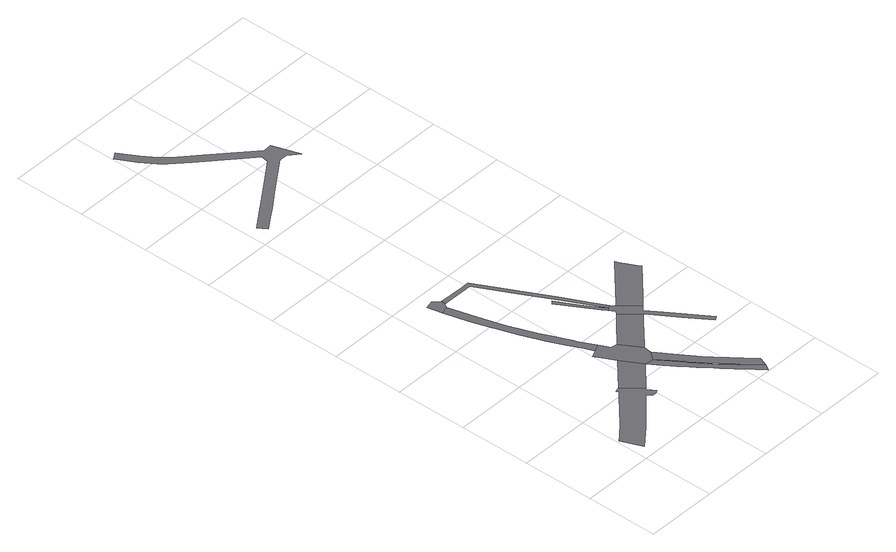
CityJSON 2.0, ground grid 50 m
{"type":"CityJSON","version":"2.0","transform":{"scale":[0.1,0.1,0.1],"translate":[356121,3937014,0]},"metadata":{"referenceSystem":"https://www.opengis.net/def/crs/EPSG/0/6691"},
"CityObjects":{
"road1":{"type":"Road","attributes":{"RoadStructureAttribute.sectionType":"1"},"geometry":[{"type":"MultiSurface","lod":"1","boundaries":[[[0,1,2,3,4,5,6,7,8,9,10,11,12,13,14,15,16,17,18,19,20,21,22,23,24,25,26,27]]]}]},
"road2":{"type":"Road","geometry":[{"type":"MultiSurface","lod":"1","boundaries":[[[28,29,2,1,30,31]]]}]},
"road3":{"type":"Road","geometry":[{"type":"MultiSurface","lod":"1","boundaries":[[[32,33,34,35,36,37,38]]]}]},
"road4":{"type":"Road","attributes":{"RoadStructureAttribute.sectionType":"1"},"geometry":[{"type":"MultiSurface","lod":"1","boundaries":[[[39,40,41,42,43,44,45,46,34,33,47,48,49,50,51,52,53,54,55]]]}]},
"road5":{"type":"Road","geometry":[{"type":"MultiSurface","lod":"1","boundaries":[[[56,57,58,59,60,61,62,63,39,55,64,65,66,67,28,31]]]}]},
"road6":{"type":"Road","attributes":{"RoadStructureAttribute.sectionType":"1"},"geometry":[{"type":"MultiSurface","lod":"1","boundaries":[[[68,69,70,71,72,73,74,75,76,77,78,79,80,81,82,83,84,85,86,87,56,31]]]}]},
"road7":{"type":"Road","attributes":{"RoadStructureAttribute.sectionType":"1"},"geometry":[{"type":"MultiSurface","lod":"1","boundaries":[[[88,89,90,91,92,93,94,58,57,95,96,97,98,99,100,101,102,103,104,79,105]]]}]},
"road8":{"type":"Road","attributes":{"RoadStructureAttribute.sectionType":"1"},"geometry":[{"type":"MultiSurface","lod":"1","boundaries":[[[106,107,108,109,110,111,112,113,114,115,116,117,118,119,37,36]]]}]},
"road9":{"type":"Road","geometry":[{"type":"MultiSurface","lod":"1","boundaries":[[[60,120,121,122,123,124,125,126,61]]]}]},
"road10":{"type":"Road","attributes":{"RoadStructureAttribute.sectionType":"1"},"geometry":[{"type":"MultiSurface","lod":"1","boundaries":[[[127,128,129,130,131,132,133,134,135,136,137]]]}]},
"road11":{"type":"Road","attributes":{"RoadStructureAttribute.sectionType":"1"},"geometry":[{"type":"MultiSurface","lod":"1","boundaries":[[[114,113,137,136,138,123,122,139,140,141,142,143,144,145]]]}]},
"road12":{"type":"Road","attributes":{"RoadStructureAttribute.sectionType":"1"},"geometry":[{"type":"MultiSurface","lod":"1","boundaries":[[[144,146,147,148,149,150,151,152,153,154,145]]]}]},
"road13":{"type":"Road","geometry":[{"type":"MultiSurface","lod":"1","boundaries":[[[155,156,157,158,159,160,161,162,163,164,165,166,167,168,169,170,171,172,173,174,175,176,177,178,179,180,181,182,183,184,185,186]]]}]}
},
"vertices":[
[484,430,0],[489,433,0],[387,561,0],[353,549,0],[359,532,0],[337,511,0],[225,409,0],[152,343,0],[134,324,0],[67,269,0],[55,259,0],[43,249,0],[25,235,0],[25,234,0],[19,230,0],[78,84,0],[173,159,0],[209,187,0],[298,266,0],[298,267,0],[311,278,0],[331,295,0],[377,337,0],[443,395,0],[448,389,0],[468,363,0],[492,359,0],[517,374,0],
[574,732,0],[484,649,0],[653,583,0],[660,589,0],
[200,1903,0],[222,1801,0],[274,1816,0],[291,1844,0],[297,1843,0],[297,1874,0],[254,1915,0],
[603,916,0],[547,1032,0],[539,1050,0],[467,1218,0],[455,1249,0],[381,1444,0],[381,1445,0],[338,1580,0],[268,1630,0],[313,1487,0],[318,1473,0],[367,1327,0],[410,1212,0],[424,1176,0],[480,1049,0],[526,952,0],[554,892,0],
[714,583,0],[718,587,0],[762,642,0],[766,670,0],[769,695,0],[685,834,0],[639,841,0],[627,868,0],[549,890,0],[505,869,0],[512,855,0],[540,797,0],
[698,532,0],[765,435,0],[785,409,0],[835,342,0],[842,333,0],[898,259,0],[919,232,0],[972,165,0],[1048,68,0],[1049,66,0],[1098,8,0],[1119,49,0],[1008,182,0],[1004,187,0],[948,254,0],[944,259,0],[892,329,0],[834,413,0],[831,417,0],[730,563,0],
[1081,194,0],[1030,258,0],[1011,282,0],[970,334,0],[951,358,0],[832,529,0],[782,610,0],[780,498,0],[782,496,0],[832,424,0],[838,415,0],[873,366,0],[903,322,0],[947,266,0],[953,259,0],[1009,189,0],[1026,167,0],[1145,113,0],
[334,1843,0],[482,1842,0],[511,1842,0],[532,1803,0],[649,1584,0],[772,1348,0],[903,1096,0],[904,1095,0],[928,1108,0],[874,1211,0],[858,1242,0],[786,1387,0],[530,1872,0],[476,1872,0],
[876,793,0],[932,844,0],[997,904,0],[888,1021,0],[841,978,0],[800,940,0],[714,862,0],
[899,1099,0],[891,1110,0],[876,1134,0],[847,1183,0],[802,1262,0],[731,1388,0],[711,1372,0],[864,1114,0],[870,1104,0],[884,1083,0],[902,1096,0],
[911,1043,0],[1125,714,0],[1238,548,0],[1267,567,0],[1088,831,0],[1023,928,0],[1054,957,0],[944,1076,0],
[1119,1016,0],[1327,1207,0],[1313,1232,0],[1296,1266,0],[1279,1299,0],[1263,1333,0],[1252,1355,0],[1058,1177,0],[960,1087,0],
[81,4072,0],[146,3975,0],[189,3928,0],[297,3831,0],[523,3629,0],[606,3555,0],[596,3506,0],[473,3418,0],[382,3353,0],[359,3337,0],[264,3269,0],[229,3244,0],[201,3223,0],[87,3142,0],[128,3084,0],[216,3147,0],[290,3199,0],[402,3279,0],[428,3298,0],[654,3458,0],[713,3457,0],[780,3400,0],[718,3593,0],[711,3588,0],[660,3587,0],[388,3830,0],[275,3931,0],[231,3970,0],[194,4012,0],[132,4103,0],[61,4232,0],[9,4201,0]
]}
